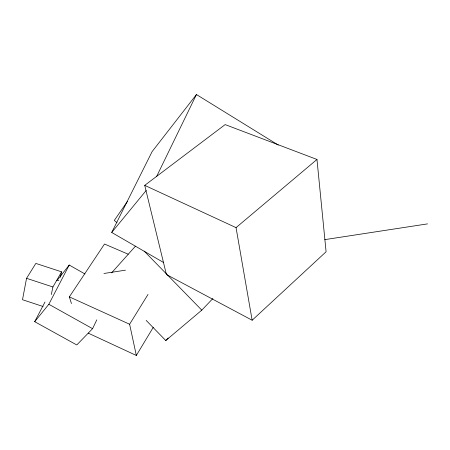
<?xml version="1.0" encoding="UTF-8"?>
<svg xmlns="http://www.w3.org/2000/svg" width="450" height="450" viewBox="0 0 450 450"><rect width="100%" height="100%" fill="white"/><g stroke="black" fill="none" stroke-linecap="round" stroke-linejoin="round"><path stroke-width="0.67" d="M60.424 277.267L61.583 271.839L35.837 263.407L26.556 278.314L22.5 299.728L43.127 306.523M51.328 294.531L52.914 286.971L61.583 271.839M45 301.984L34.689 321.688L76.781 344.959L92.571 328.674L96.784 319.877M156.594 176.524L196.447 94.539L278.28 145.058M163.783 262.62L111.707 232.453L152.111 151.611L196.447 94.539M34.689 321.688L48.836 304.279L69.227 265.033L84.943 273.96M88.222 333.135L136.333 355.461L153.298 327.274M136.333 355.461L129.617 324.242L148.022 294.418M71.438 303.57L69.356 296.871L104.513 244.024L128.227 254.216M127.446 201.409L114.283 220.444L116.983 222.666M57.662 279.709L69.227 265.033M111.707 232.453L146.216 190.451M111.617 272.863L135.461 246.178M146.171 320.406L165.769 340.537L201.786 310.151L212.867 298.53M165.769 340.537L168.188 338.012M252.146 320.243L326.087 251.764L316.974 159.463L225.157 124.599L144.726 185.361L166.404 274.511L252.146 320.243L236.047 227.627L144.726 185.361M236.047 227.627L316.974 159.463M56.734 280.71L58.821 280.389M103.95 273.476L125.471 270.174M324.743 239.636L427.5 223.886M26.556 278.314L52.914 286.971M69.356 296.871L129.617 324.242M48.836 304.279L92.571 328.674M144.163 251.089L201.786 310.151"/></g></svg>
